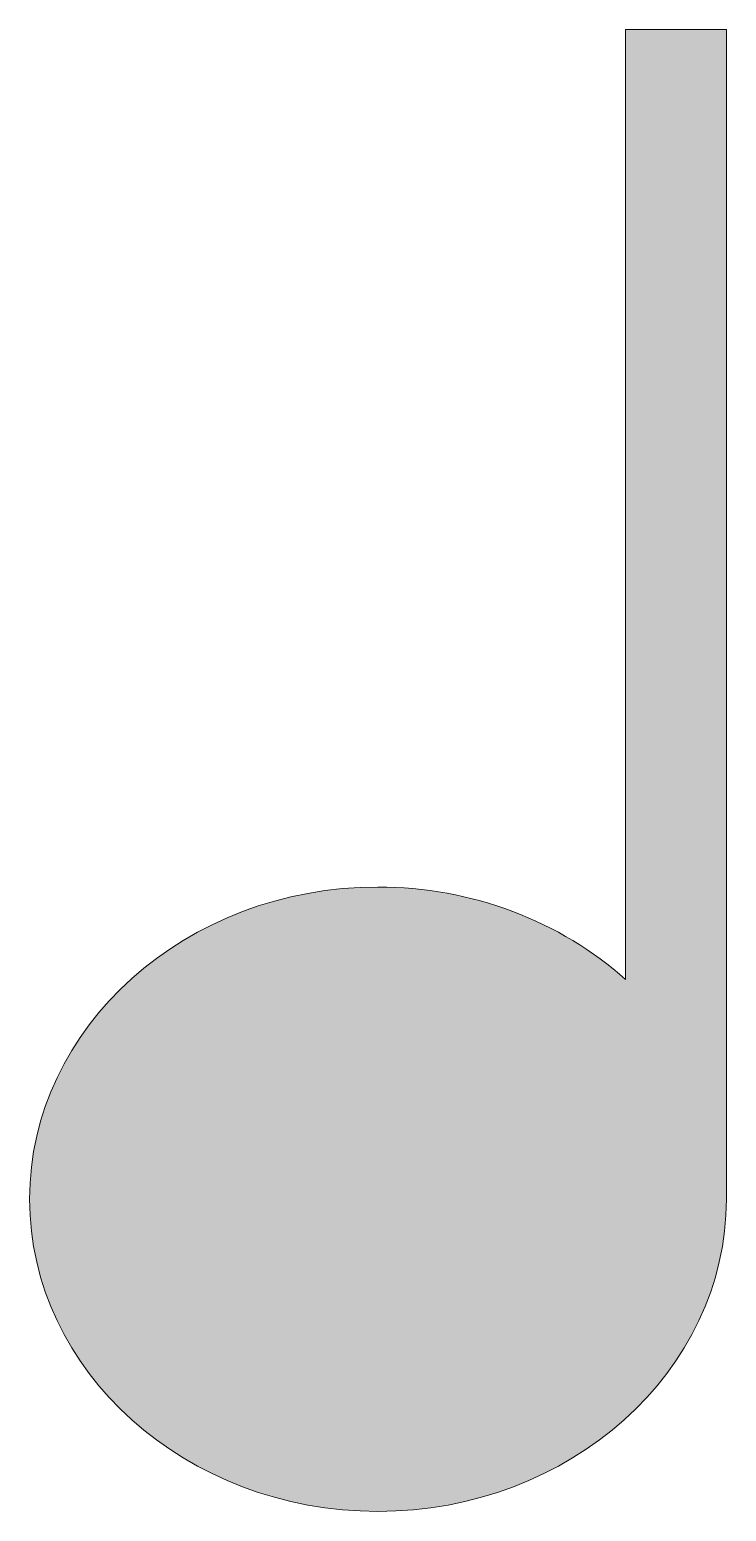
# Model space of a CAD drawing. Header units: inches. Extents: x 0 to 48, y 0 to 102.
import ezdxf

# ---------------------------------------------------------------- set-up
doc = ezdxf.new("R2010")
doc.units = ezdxf.units.IN
doc.header["$MEASUREMENT"] = 0
doc.layers.add('Layer 1', color=7, linetype='Continuous')

msp = doc.modelspace()

# ---------------------------------------------------------------- hatches: boundary and pattern name
at = {"layer": 'Layer 1', "true_color": 0xffffff}
h = msp.add_hatch(color=7, dxfattribs=at)
h.dxf.hatch_style = 2
edge = h.paths.add_edge_path()
edge.add_spline(control_points=[(40.86, 36.46), (36.42, 40.46), (30.31, 42.81), (23.88, 42.81), (10.71, 42.81), (0, 33.21), (0, 21.41), (0, 9.6), (10.71, 0), (23.88, 0), (37.05, 0), (47.77, 9.6), (47.77, 21.41), (47.77, 21.41), (47.77, 101.6), (47.77, 101.6), (47.77, 101.6), (40.86, 101.6), (40.86, 101.6), (40.86, 101.6), (40.86, 36.46), (40.86, 36.46)], knot_values=[0, 0, 0, 0, 1, 1, 1, 2, 2, 2, 3, 3, 3, 4, 4, 4, 5, 5, 5, 6, 6, 6, 7, 7, 7, 7], degree=3, periodic=1)

# ---------------------------------------------------------------- linework, layer by layer
at = {"layer": 'Layer 1', "lineweight": 0}
msp.add_open_spline([(40.86, 36.46), (36.42, 40.46), (30.31, 42.81), (23.88, 42.81), (10.71, 42.81), (0, 33.21), (0, 21.41), (0, 9.6), (10.71, 0), (23.88, 0), (37.05, 0), (47.77, 9.6), (47.77, 21.41), (47.77, 21.41), (47.77, 101.6), (47.77, 101.6), (47.77, 101.6), (40.86, 101.6), (40.86, 101.6), (40.86, 101.6), (40.86, 36.46), (40.86, 36.46)], degree=3, knots=[0, 0, 0, 0, 1, 1, 1, 2, 2, 2, 3, 3, 3, 4, 4, 4, 5, 5, 5, 6, 6, 6, 7, 7, 7, 7], dxfattribs=at)

doc.saveas('drawing.dxf')
